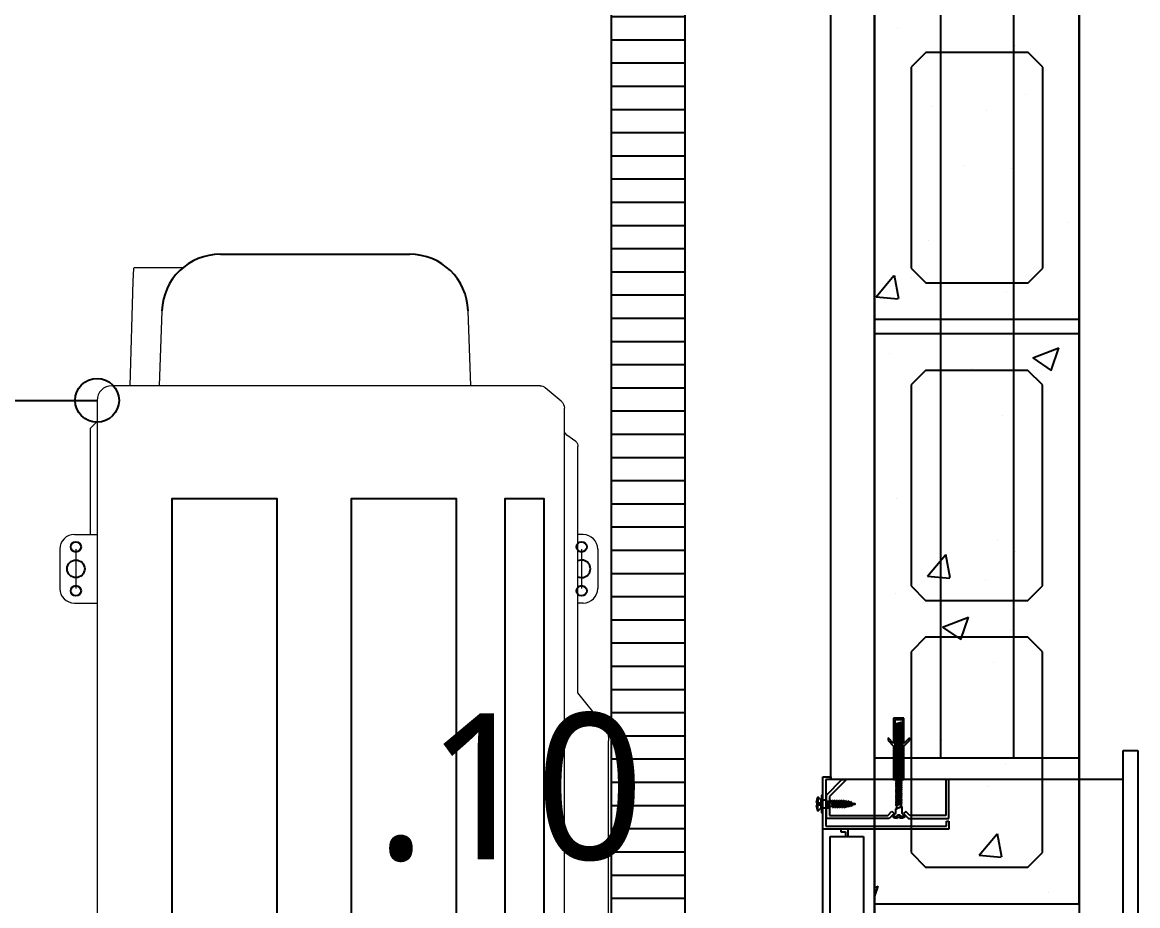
# Model space of a CAD drawing. Header units: millimetres. Extents: x -16.5 to 79.8, y -29.3 to 65.7.
# Drawn here: x 12.847 to 13.61, y -3.521 to -2.917 of the extents above; entities that cross this region are included whole.
import ezdxf

# ---------------------------------------------------------------- set-up
doc = ezdxf.new("R2010")
doc.units = ezdxf.units.MM
doc.header["$LTSCALE"] = 20
doc.linetypes.add('ESTILO_TQS_0005', pattern=[0.4, 0.3, -0.1])
doc.linetypes.add('HIDDEN', pattern=[0.375, 0.25, -0.125])
for name, color, linetype in [('Arco-Condensadora', 3, 'Continuous'), ('ARQ-STA - COTAS_ALVENARIA', 1, 'Continuous'), ('ARQ-STA - GRADIL_TORRE', 2, 'Continuous'), ('ARQ-STA - JANELAS', 4, 'Continuous'), ('ARQ-STA - MOBILIÁRIO_GERAL', 251, 'Continuous'), ('ARQ-STA - REVESTIMENTOS', 4, 'Continuous'), ('ARQ-STA - SHAFTS_E_ENCHIMENTOS_NOMENCLATURA', 1, 'Continuous'), ('ESTRUTURA - ARQ-STA - ALVENARIA_ESTRUTURAL', 5, 'Continuous'), ('ESTRUTURA - ARQ-STA - BLOCOS_ESTRUTURAIS', 250, 'Continuous'), ('ESTRUTURA - ARQ-STA - VIGAS', 4, 'HIDDEN'), ('HIDRÁULICA - ARQ-STA - HIDRÁULICA', 150, 'Continuous')]:
    doc.layers.add(name, color=color, linetype=linetype)
doc.styles.add('COTAS', font='segoeuil.ttf')

# ---------------------------------------------------------------- blocks, each defined once
blk = doc.blocks.new('COND 31.000')
at = {"layer": 'Arco-Condensadora', "color": 8, "linetype": 'Continuous', "lineweight": 5}
for p, q in [((0.72101, 0.23966), (0.15266, 0.23966)), ((0.6947, 0.23966), (0.69513, 0.23966)), ((0.02155, 0.2322), (0.04848, 0.2322)), ((0.1395, 0.2344), (0.11977, 0.21861)), ((0.73417, 0.2344), (0.75083, 0.21993)), ((0.01155, 0.2222), (0.01155, 0.21861)), ((0.05848, 0.2222), (0.05848, 0.21861)), ((-0.05214, 0.2173), (-0.05653, 0.21116)), ((0.11977, 0.21861), (-0.04864, 0.21861)), ((0.02155, 0.2212), (0.04848, 0.2212)), ((0.75127, 0.21861), (0.75171, 0.20984)), ((-0.07977, 0.20721), (-0.08891, 0.19625)), ((0.76793, 0.2094), (-0.07495, 0.2094)), ((0.77977, 0.19756), (0.77276, 0.20721)), ((-0.09023, 0.19274), (-0.09023, -0.1003)), ((0.78109, -0.09056), (0.78109, 0.19361)), ((-0.09023, 0.14533), (-0.1416, 0.14356)), ((0.79077, 0.02521), (0.78109, 0.02521)), ((0.79377, -0.05906), (0.79377, 0.02221)), ((-0.17099, -0.05155), (-0.17099, -0.08486)), ((-0.14159, -0.06596), (-0.09023, -0.06776)), ((0.78109, -0.06206), (0.79077, -0.06206)), ((-0.17055, -0.0853), (-0.16178, -0.08574)), ((-0.16178, -0.08574), (-0.09023, -0.08793)), ((-0.08023, -0.1103), (0.76092, -0.1103)), ((-0.06091, -0.11512), (-0.06574, -0.1103)), ((0.01155, -0.1258), (0.01155, -0.1103)), ((0.05848, -0.1258), (0.05848, -0.1103)), ((0.61131, -0.1258), (0.61131, -0.1103)), ((0.65824, -0.1258), (0.65824, -0.1103)), ((-0.06091, -0.11512), (0.01155, -0.11512)), ((0.02155, -0.1248), (0.04848, -0.1248)), ((0.62131, -0.1248), (0.64824, -0.1248)), ((0.02155, -0.1358), (0.04848, -0.1358)), ((0.62131, -0.1358), (0.64824, -0.1358))]:
    blk.add_line(p, q, dxfattribs=at)
at = {"layer": 'Arco-Condensadora', "color": 8}
blk.add_line((-0.18023, -0.02598), (-0.18023, 0.10358), dxfattribs=at)
at = {"layer": 'Arco-Condensadora', "color": 8, "linetype": 'Continuous', "lineweight": 5}
for points in [[(0.68724, 0.23966), (0.68856, 0.23966), (0.69075, 0.23966)], [(0.69075, 0.23966), (0.69206, 0.23966)], [(0.69206, 0.23966), (0.69294, 0.23966)], [(0.69294, 0.23966), (0.69426, 0.23966)], [(0.69426, 0.23966), (0.69513, 0.23966)], [(0.69513, 0.23966), (0.69908, 0.23966)], [(0.69908, 0.23966), (0.70084, 0.23966)], [(0.70084, 0.23966), (0.70259, 0.23966)], [(0.70259, 0.23966), (0.70478, 0.23966)], [(0.70478, 0.23966), (0.70654, 0.23966)], [(0.70654, 0.23966), (0.70829, 0.23966)]]:
    blk.add_lwpolyline(points, dxfattribs=at)
at = {"layer": 'Arco-Condensadora', "color": 8}
for points in [[(0.75109, 0.16898), (-0.01311, 0.16898), (-0.01311, 0.19538), (0.75109, 0.19538)], [(0.75109, 0.06382), (-0.01311, 0.06382), (-0.01311, 0.13542), (0.75109, 0.13542)], [(0.75109, -0.05883), (-0.01311, -0.05883), (-0.01311, 0.01276), (0.75109, 0.01276)]]:
    blk.add_lwpolyline(points, close=True, dxfattribs=at)
for centre, radius in [((0.02002, 0.2212), 0.0035), ((0.05002, 0.2212), 0.0035), ((0.02002, -0.1248), 0.0035), ((0.03502, -0.1248), 0.006), ((0.05002, -0.1248), 0.0035), ((0.61977, -0.1248), 0.0035), ((0.63477, -0.1248), 0.006), ((0.64977, -0.1248), 0.0035)]:
    blk.add_circle(centre, radius, dxfattribs=at)
at = {"layer": 'Arco-Condensadora', "color": 8, "linetype": 'Continuous', "lineweight": 5}
for centre, radius, start, end in [((0.02155, 0.2222), 0.01, 90, 180), ((0.04848, 0.2222), 0.01, 0, 90), ((0.79077, 0.02221), 0.003, 0, 90), ((0.79077, -0.05906), 0.003, 270, 0), ((-0.08023, -0.1003), 0.01, 180, 270), ((0.02155, -0.1258), 0.01, 180, 270), ((0.04848, -0.1258), 0.01, 270, 0), ((0.62131, -0.1258), 0.01, 180, 270), ((0.64824, -0.1258), 0.01, 270, 0)]:
    blk.add_arc(centre, radius, start, end, dxfattribs=at)
at = {"layer": 'Arco-Condensadora', "color": 8}
for centre, radius, start, end in [((0.03502, 0.2212), 0.006, 334.40406, 205.59594), ((-0.14023, 0.10358), 0.04, 91.97493, 180), ((-0.14023, -0.02598), 0.04, 180, 268.04193), ((0.76106, -0.09027), 0.02003, 269.58263, 359.15817)]:
    blk.add_arc(centre, radius, start, end, dxfattribs=at)
at = {"layer": 'Arco-Condensadora', "color": 8, "linetype": 'Continuous', "lineweight": 5}
for points in [[(0.1395, 0.2344), (0.14301, 0.23791), (0.14783, 0.23966), (0.15266, 0.23966)], [(0.72101, 0.23966), (0.72583, 0.23966), (0.73022, 0.23791), (0.73417, 0.2344)], [(-0.05214, 0.2173), (-0.05127, 0.21817), (-0.04995, 0.21861), (-0.04864, 0.21861)], [(0.75083, 0.21993), (0.75127, 0.21949), (0.75127, 0.21905), (0.75127, 0.21861)], [(-0.07977, 0.20721), (-0.07846, 0.20853), (-0.0767, 0.2094), (-0.07495, 0.2094)], [(-0.07977, 0.20721), (-0.07977, 0.20721), (-0.07933, 0.20765), (-0.07933, 0.20765)], [(-0.05653, 0.21116), (-0.05741, 0.20984), (-0.05872, 0.2094), (-0.06004, 0.2094)], [(0.75171, 0.20984), (0.75171, 0.20984), (0.75127, 0.2094), (0.75127, 0.2094)], [(0.76793, 0.2094), (0.76969, 0.2094), (0.77144, 0.20853), (0.77276, 0.20721)], [(-0.09023, 0.19274), (-0.09023, 0.19405), (-0.08979, 0.19537), (-0.08891, 0.19625)], [(0.77977, 0.19756), (0.78065, 0.19625), (0.78109, 0.19493), (0.78109, 0.19361)], [(-0.17055, -0.0853), (-0.17055, -0.0853), (-0.17099, -0.08486), (-0.17099, -0.08486)]]:
    blk.add_open_spline(points, degree=3, dxfattribs=at)
blk = doc.blocks.new('MS - L1A - PRE - TOB - TIPO_1_AO_16 - MOBILIÁRIO - LAYOUT_GERAL')
at = {"layer": 'ARQ-STA - MOBILIÁRIO_GERAL', "linetype": 'HIDDEN', "ltscale": 0.2, "rotation": 270}
blk.add_blockref('COND 31.000', (3333.18497, 1267.95549), dxfattribs=at)
blk = doc.blocks.new('HIDRÁULICA - VARANDAS_ATOS_MAIORES - RALO LINEAR')
at = {"layer": 'HIDRÁULICA - ARQ-STA - HIDRÁULICA'}
h = blk.add_hatch(dxfattribs=at)
h.set_pattern_fill('ANSI31', color=256, scale=0.005, angle=135)
h.set_pattern_definition([(180, (-23.525852, -2.405217), (0, -0.015875), [])])
h.paths.add_polyline_path([(-23.52585, 0.59478), (-23.47585, 0.59478), (-23.47585, -2.40522), (-23.52585, -2.40522)])
blk.add_lwpolyline([(-23.52585, 0.59478), (-23.47585, 0.59478), (-23.47585, -2.40522), (-23.52585, -2.40522)], close=True, dxfattribs=at)

msp = doc.modelspace()

# ---------------------------------------------------------------- linework, layer by layer
at = {"layer": 'ARQ-STA - GRADIL_TORRE'}
for p, q in [((13.47495, -1.27), (13.47485, -3.42004)), ((13.52495, -1.27), (13.52485, -3.42004))]:
    msp.add_line(p, q, dxfattribs=at)
at = {"layer": 'ARQ-STA - JANELAS'}
for p, q in [((13.44994, -3.39285), (13.44287, -3.39285)), ((13.44287, -3.39285), (13.44287, -3.41035)), ((13.44382, -3.43504), (13.44382, -3.3938)), ((13.44382, -3.3938), (13.44898, -3.3938)), ((13.44898, -3.3938), (13.44898, -3.43504)), ((13.44994, -3.41035), (13.44994, -3.39285)), ((13.44287, -3.41035), (13.43915, -3.40637)), ((13.43915, -3.40637), (13.43915, -3.40825)), ((13.43915, -3.40825), (13.44287, -3.41222)), ((13.45366, -3.40637), (13.44994, -3.41035)), ((13.44994, -3.41222), (13.45366, -3.40825)), ((13.45366, -3.40825), (13.45366, -3.40637)), ((13.44287, -3.41222), (13.44287, -3.43504)), ((13.44994, -3.43504), (13.44994, -3.41222)), ((13.59985, -4.03504), (13.59985, -3.41504)), ((13.59985, -3.41504), (13.60985, -3.41504)), ((13.60985, -3.41504), (13.60985, -4.03504)), ((13.39452, -3.46894), (13.39452, -3.43304)), ((13.39452, -3.43304), (13.39983, -3.43304)), ((13.39983, -3.43304), (13.39983, -3.43504)), ((13.39983, -3.43504), (13.39651, -3.43504)), ((13.39651, -3.43504), (13.39651, -3.46694)), ((13.39691, -3.44566), (13.40753, -3.43504)), ((13.41054, -3.43504), (13.39903, -3.44654)), ((13.40753, -3.43504), (13.41054, -3.43504)), ((13.44287, -3.43504), (13.44382, -3.43504)), ((13.44898, -3.43504), (13.44994, -3.43504)), ((13.48066, -3.43504), (13.47853, -3.43504)), ((13.47853, -3.43504), (13.47853, -3.45947)), ((13.48066, -3.4616), (13.48066, -3.43504)), ((13.39691, -3.4616), (13.39691, -3.44566)), ((13.39691, -3.44566), (13.39691, -3.44566)), ((13.39903, -3.44654), (13.39903, -3.45947)), ((13.43896, -3.45947), (13.4416, -3.45665)), ((13.4416, -3.45665), (13.44315, -3.45811)), ((13.45116, -3.45674), (13.44966, -3.45824)), ((13.45389, -3.45947), (13.45116, -3.45674)), ((13.43988, -3.4616), (13.39691, -3.4616)), ((13.39903, -3.45947), (13.43896, -3.45947)), ((13.44315, -3.45811), (13.43988, -3.4616)), ((13.44966, -3.45824), (13.45301, -3.4616)), ((13.45301, -3.4616), (13.48066, -3.4616)), ((13.47853, -3.45947), (13.45389, -3.45947)), ((13.47896, -3.46694), (13.47896, -3.46339)), ((13.47896, -3.46339), (13.48066, -3.46339)), ((13.48066, -3.4616), (13.48066, -3.4616)), ((13.48066, -3.46339), (13.48066, -3.46894)), ((13.48066, -3.46894), (13.39452, -3.46894)), ((13.39651, -3.46694), (13.47896, -3.46694)), ((13.41174, -3.46894), (13.40665, -3.46894)), ((13.40665, -3.46894), (13.40665, -3.47063)), ((13.40665, -3.47063), (13.41004, -3.47063)), ((13.41004, -3.47063), (13.41004, -3.47403)), ((13.41174, -3.47403), (13.41174, -3.46894)), ((13.39955, -3.97531), (13.39955, -3.47403)), ((13.39955, -3.47403), (13.42223, -3.47403)), ((13.41004, -3.47403), (13.41174, -3.47403)), ((13.42223, -3.47403), (13.42223, -3.97531))]:
    msp.add_line(p, q, dxfattribs=at)
at = {"layer": 'ARQ-STA - JANELAS', "color": 250}
for p, q in [((13.44411, -3.39738), (13.4487, -3.39617)), ((13.44487, -3.39678), (13.44411, -3.39738)), ((13.44411, -3.39738), (13.44487, -3.39759)), ((13.44411, -3.39883), (13.4487, -3.39761)), ((13.44487, -3.39823), (13.44411, -3.39883)), ((13.44411, -3.39883), (13.44487, -3.39903)), ((13.44411, -3.40028), (13.4487, -3.39906)), ((13.44487, -3.39967), (13.44411, -3.40028)), ((13.44411, -3.40028), (13.44487, -3.40048)), ((13.44411, -3.40172), (13.4487, -3.40051)), ((13.44487, -3.40112), (13.44411, -3.40172)), ((13.44411, -3.40172), (13.44487, -3.40193)), ((13.44411, -3.40317), (13.4487, -3.40195)), ((13.44487, -3.40257), (13.44411, -3.40317)), ((13.44411, -3.40317), (13.44487, -3.40337)), ((13.44793, -3.39596), (13.44487, -3.39678)), ((13.44487, -3.39759), (13.44793, -3.39677)), ((13.44793, -3.39741), (13.44487, -3.39823)), ((13.44487, -3.39759), (13.44487, -3.39823)), ((13.44487, -3.39903), (13.44793, -3.39821)), ((13.44793, -3.39885), (13.44487, -3.39967)), ((13.44487, -3.39903), (13.44487, -3.39967)), ((13.44487, -3.40048), (13.44793, -3.39966)), ((13.44793, -3.4003), (13.44487, -3.40112)), ((13.44487, -3.40048), (13.44487, -3.40112)), ((13.44487, -3.40193), (13.44793, -3.40111)), ((13.44793, -3.40175), (13.44487, -3.40257)), ((13.44487, -3.40193), (13.44487, -3.40257)), ((13.44487, -3.40337), (13.44793, -3.40255)), ((13.44793, -3.4032), (13.44487, -3.40402)), ((13.44487, -3.40337), (13.44487, -3.40402)), ((13.4487, -3.39617), (13.44793, -3.39596)), ((13.44793, -3.39677), (13.4487, -3.39617)), ((13.44793, -3.39677), (13.44793, -3.39741)), ((13.4487, -3.39761), (13.44793, -3.39741)), ((13.44793, -3.39821), (13.4487, -3.39761)), ((13.44793, -3.39821), (13.44793, -3.39885)), ((13.4487, -3.39906), (13.44793, -3.39885)), ((13.44793, -3.39966), (13.4487, -3.39906)), ((13.44793, -3.39966), (13.44793, -3.4003)), ((13.4487, -3.40051), (13.44793, -3.4003)), ((13.44793, -3.40111), (13.4487, -3.40051)), ((13.44793, -3.40111), (13.44793, -3.40175)), ((13.4487, -3.40195), (13.44793, -3.40175)), ((13.44793, -3.40255), (13.4487, -3.40195)), ((13.44793, -3.40255), (13.44793, -3.4032)), ((13.4487, -3.4034), (13.44793, -3.4032)), ((13.44411, -3.40462), (13.4487, -3.4034)), ((13.44487, -3.40402), (13.44411, -3.40462)), ((13.44411, -3.40462), (13.44487, -3.40482)), ((13.44411, -3.40606), (13.4487, -3.40485)), ((13.44487, -3.40546), (13.44411, -3.40606)), ((13.44411, -3.40606), (13.44487, -3.40627)), ((13.44411, -3.40751), (13.4487, -3.40629)), ((13.44487, -3.40691), (13.44411, -3.40751)), ((13.44411, -3.40751), (13.44487, -3.40772)), ((13.44411, -3.40896), (13.4487, -3.40774)), ((13.44487, -3.40836), (13.44411, -3.40896)), ((13.44411, -3.40896), (13.44487, -3.40916)), ((13.44411, -3.4104), (13.4487, -3.40919)), ((13.44487, -3.4098), (13.44411, -3.4104)), ((13.44411, -3.4104), (13.44487, -3.41061)), ((13.44411, -3.41185), (13.4487, -3.41064)), ((13.44487, -3.40482), (13.44793, -3.404)), ((13.44793, -3.40464), (13.44487, -3.40546)), ((13.44487, -3.40482), (13.44487, -3.40546)), ((13.44487, -3.40627), (13.44793, -3.40545)), ((13.44793, -3.40609), (13.44487, -3.40691)), ((13.44487, -3.40627), (13.44487, -3.40691)), ((13.44487, -3.40772), (13.44793, -3.4069)), ((13.44793, -3.40754), (13.44487, -3.40836)), ((13.44487, -3.40772), (13.44487, -3.40836)), ((13.44487, -3.40916), (13.44793, -3.40834)), ((13.44793, -3.40898), (13.44487, -3.4098)), ((13.44487, -3.40916), (13.44487, -3.4098)), ((13.44487, -3.41061), (13.44793, -3.40979)), ((13.44793, -3.41043), (13.44487, -3.41125)), ((13.44487, -3.41061), (13.44487, -3.41125)), ((13.44793, -3.404), (13.4487, -3.4034)), ((13.44793, -3.404), (13.44793, -3.40464)), ((13.4487, -3.40485), (13.44793, -3.40464)), ((13.44793, -3.40545), (13.4487, -3.40485)), ((13.44793, -3.40545), (13.44793, -3.40609)), ((13.4487, -3.40629), (13.44793, -3.40609)), ((13.44793, -3.4069), (13.4487, -3.40629)), ((13.44793, -3.4069), (13.44793, -3.40754)), ((13.4487, -3.40774), (13.44793, -3.40754)), ((13.44793, -3.40834), (13.4487, -3.40774)), ((13.44793, -3.40834), (13.44793, -3.40898)), ((13.4487, -3.40919), (13.44793, -3.40898)), ((13.44793, -3.40979), (13.4487, -3.40919)), ((13.44793, -3.40979), (13.44793, -3.41043)), ((13.4487, -3.41064), (13.44793, -3.41043)), ((13.44793, -3.41124), (13.4487, -3.41064)), ((13.44487, -3.41125), (13.44411, -3.41185)), ((13.44411, -3.41185), (13.44487, -3.41206)), ((13.44411, -3.4133), (13.4487, -3.41208)), ((13.44487, -3.4127), (13.44411, -3.4133)), ((13.44411, -3.4133), (13.44487, -3.4135)), ((13.44411, -3.41474), (13.4487, -3.41353)), ((13.44487, -3.41414), (13.44411, -3.41474)), ((13.44411, -3.41474), (13.44487, -3.41495)), ((13.44411, -3.41619), (13.4487, -3.41498)), ((13.44487, -3.41559), (13.44411, -3.41619)), ((13.44411, -3.41619), (13.44487, -3.4164)), ((13.44411, -3.41764), (13.4487, -3.41642)), ((13.44487, -3.41704), (13.44411, -3.41764)), ((13.44411, -3.41764), (13.44487, -3.41784)), ((13.44411, -3.41909), (13.4487, -3.41787)), ((13.44487, -3.41848), (13.44411, -3.41909)), ((13.44487, -3.41206), (13.44793, -3.41124)), ((13.44793, -3.41188), (13.44487, -3.4127)), ((13.44487, -3.41206), (13.44487, -3.4127)), ((13.44487, -3.4135), (13.44793, -3.41268)), ((13.44793, -3.41332), (13.44487, -3.41414)), ((13.44487, -3.4135), (13.44487, -3.41414)), ((13.44487, -3.41495), (13.44793, -3.41413)), ((13.44793, -3.41477), (13.44487, -3.41559)), ((13.44487, -3.41495), (13.44487, -3.41559)), ((13.44487, -3.4164), (13.44793, -3.41558)), ((13.44793, -3.41622), (13.44487, -3.41704)), ((13.44487, -3.4164), (13.44487, -3.41704)), ((13.44487, -3.41784), (13.44793, -3.41702)), ((13.44793, -3.41766), (13.44487, -3.41848)), ((13.44487, -3.41784), (13.44487, -3.41848)), ((13.44487, -3.41929), (13.44793, -3.41847)), ((13.44793, -3.41124), (13.44793, -3.41188)), ((13.4487, -3.41208), (13.44793, -3.41188)), ((13.44793, -3.41268), (13.4487, -3.41208)), ((13.44793, -3.41268), (13.44793, -3.41332)), ((13.4487, -3.41353), (13.44793, -3.41332)), ((13.44793, -3.41413), (13.4487, -3.41353)), ((13.44793, -3.41413), (13.44793, -3.41477)), ((13.4487, -3.41498), (13.44793, -3.41477)), ((13.44793, -3.41558), (13.4487, -3.41498)), ((13.44793, -3.41558), (13.44793, -3.41622)), ((13.4487, -3.41642), (13.44793, -3.41622)), ((13.44793, -3.41702), (13.4487, -3.41642)), ((13.44793, -3.41702), (13.44793, -3.41766)), ((13.4487, -3.41787), (13.44793, -3.41766)), ((13.44793, -3.41847), (13.4487, -3.41787)), ((13.44793, -3.41847), (13.44793, -3.41911)), ((13.44411, -3.41909), (13.44487, -3.41929)), ((13.44411, -3.42053), (13.4487, -3.41932)), ((13.44487, -3.41993), (13.44411, -3.42053)), ((13.44411, -3.42053), (13.44487, -3.42074)), ((13.44411, -3.42198), (13.4487, -3.42076)), ((13.44487, -3.42138), (13.44411, -3.42198)), ((13.44411, -3.42198), (13.44487, -3.42218)), ((13.44411, -3.42343), (13.4487, -3.42221)), ((13.44487, -3.42283), (13.44411, -3.42343)), ((13.44411, -3.42343), (13.44487, -3.42363)), ((13.44411, -3.42487), (13.4487, -3.42366)), ((13.44487, -3.42427), (13.44411, -3.42487)), ((13.44411, -3.42487), (13.44487, -3.42508)), ((13.44411, -3.42632), (13.4487, -3.4251)), ((13.44487, -3.42572), (13.44411, -3.42632)), ((13.44793, -3.41911), (13.44487, -3.41993)), ((13.44487, -3.41929), (13.44487, -3.41993)), ((13.44487, -3.42074), (13.44793, -3.41992)), ((13.44793, -3.42056), (13.44487, -3.42138)), ((13.44487, -3.42074), (13.44487, -3.42138)), ((13.44487, -3.42218), (13.44793, -3.42136)), ((13.44793, -3.42201), (13.44487, -3.42283)), ((13.44487, -3.42218), (13.44487, -3.42283)), ((13.44487, -3.42363), (13.44793, -3.42281)), ((13.44793, -3.42345), (13.44487, -3.42427)), ((13.44487, -3.42363), (13.44487, -3.42427)), ((13.44487, -3.42508), (13.44793, -3.42426)), ((13.44793, -3.4249), (13.44487, -3.42572)), ((13.44487, -3.42508), (13.44487, -3.42572)), ((13.44487, -3.42653), (13.44793, -3.42571)), ((13.4487, -3.41932), (13.44793, -3.41911)), ((13.44793, -3.41992), (13.4487, -3.41932)), ((13.44793, -3.41992), (13.44793, -3.42056)), ((13.4487, -3.42076), (13.44793, -3.42056)), ((13.44793, -3.42136), (13.4487, -3.42076)), ((13.44793, -3.42136), (13.44793, -3.42201)), ((13.4487, -3.42221), (13.44793, -3.42201)), ((13.44793, -3.42281), (13.4487, -3.42221)), ((13.44793, -3.42281), (13.44793, -3.42345)), ((13.4487, -3.42366), (13.44793, -3.42345)), ((13.44793, -3.42426), (13.4487, -3.42366)), ((13.44793, -3.42426), (13.44793, -3.4249)), ((13.4487, -3.4251), (13.44793, -3.4249)), ((13.44793, -3.42571), (13.4487, -3.4251)), ((13.44793, -3.42571), (13.44793, -3.42635)), ((13.44411, -3.42632), (13.44487, -3.42653)), ((13.44411, -3.42777), (13.4487, -3.42655)), ((13.44487, -3.42717), (13.44411, -3.42777)), ((13.44411, -3.42777), (13.44487, -3.42797)), ((13.44411, -3.42921), (13.4487, -3.428)), ((13.44487, -3.42861), (13.44411, -3.42921)), ((13.44411, -3.42921), (13.44487, -3.42942)), ((13.44411, -3.43066), (13.4487, -3.42945)), ((13.44487, -3.43006), (13.44411, -3.43066)), ((13.44411, -3.43066), (13.44487, -3.43087)), ((13.44411, -3.43211), (13.4487, -3.43089)), ((13.44487, -3.43151), (13.44411, -3.43211)), ((13.44411, -3.43211), (13.44487, -3.43231)), ((13.44411, -3.43356), (13.4487, -3.43234)), ((13.44487, -3.43295), (13.44411, -3.43356)), ((13.44411, -3.43356), (13.44487, -3.43376)), ((13.44411, -3.435), (13.4487, -3.43379)), ((13.44793, -3.42635), (13.44487, -3.42717)), ((13.44487, -3.42653), (13.44487, -3.42717)), ((13.44487, -3.42797), (13.44793, -3.42715)), ((13.44793, -3.42779), (13.44487, -3.42861)), ((13.44487, -3.42797), (13.44487, -3.42861)), ((13.44487, -3.42942), (13.44793, -3.4286)), ((13.44793, -3.42924), (13.44487, -3.43006)), ((13.44487, -3.42942), (13.44487, -3.43006)), ((13.44487, -3.43087), (13.44793, -3.43005)), ((13.44793, -3.43069), (13.44487, -3.43151)), ((13.44487, -3.43087), (13.44487, -3.43151)), ((13.44487, -3.43231), (13.44793, -3.43149)), ((13.44793, -3.43213), (13.44487, -3.43295)), ((13.44487, -3.43231), (13.44487, -3.43295)), ((13.44487, -3.43376), (13.44793, -3.43294)), ((13.44793, -3.43358), (13.44487, -3.4344)), ((13.44487, -3.43376), (13.44487, -3.4344)), ((13.4487, -3.42655), (13.44793, -3.42635)), ((13.44793, -3.42715), (13.4487, -3.42655)), ((13.44793, -3.42715), (13.44793, -3.42779)), ((13.4487, -3.428), (13.44793, -3.42779)), ((13.44793, -3.4286), (13.4487, -3.428)), ((13.44793, -3.4286), (13.44793, -3.42924)), ((13.4487, -3.42945), (13.44793, -3.42924)), ((13.44793, -3.43005), (13.4487, -3.42945)), ((13.44793, -3.43005), (13.44793, -3.43069)), ((13.4487, -3.43089), (13.44793, -3.43069)), ((13.44793, -3.43149), (13.4487, -3.43089)), ((13.44793, -3.43149), (13.44793, -3.43213)), ((13.4487, -3.43234), (13.44793, -3.43213)), ((13.44793, -3.43294), (13.4487, -3.43234)), ((13.44793, -3.43294), (13.44793, -3.43358)), ((13.4487, -3.43379), (13.44793, -3.43358)), ((13.44793, -3.43439), (13.4487, -3.43379)), ((13.44487, -3.4344), (13.44411, -3.435)), ((13.44411, -3.435), (13.44487, -3.43521)), ((13.44411, -3.43645), (13.4487, -3.43523)), ((13.44487, -3.43585), (13.44411, -3.43645)), ((13.44411, -3.43645), (13.44487, -3.43665)), ((13.44411, -3.4379), (13.4487, -3.43668)), ((13.44487, -3.4373), (13.44411, -3.4379)), ((13.44411, -3.4379), (13.44487, -3.4381)), ((13.44411, -3.43934), (13.4487, -3.43813)), ((13.44487, -3.43874), (13.44411, -3.43934)), ((13.44411, -3.43934), (13.44487, -3.43955)), ((13.44411, -3.44079), (13.4487, -3.43957)), ((13.44487, -3.44019), (13.44411, -3.44079)), ((13.44411, -3.44079), (13.44487, -3.441)), ((13.44411, -3.44224), (13.4487, -3.44102)), ((13.44487, -3.43521), (13.44793, -3.43439)), ((13.44793, -3.43503), (13.44487, -3.43585)), ((13.44487, -3.43521), (13.44487, -3.43585)), ((13.44487, -3.43665), (13.44793, -3.43583)), ((13.44793, -3.43648), (13.44487, -3.4373)), ((13.44487, -3.43665), (13.44487, -3.4373)), ((13.44487, -3.4381), (13.44793, -3.43728)), ((13.44793, -3.43792), (13.44487, -3.43874)), ((13.44487, -3.4381), (13.44487, -3.43874)), ((13.44487, -3.43955), (13.44793, -3.43873)), ((13.44793, -3.43937), (13.44487, -3.44019)), ((13.44487, -3.43955), (13.44487, -3.44019)), ((13.44487, -3.441), (13.44793, -3.44018)), ((13.44793, -3.44082), (13.44487, -3.44164)), ((13.44487, -3.441), (13.44487, -3.44164)), ((13.44793, -3.43439), (13.44793, -3.43503)), ((13.4487, -3.43523), (13.44793, -3.43503)), ((13.44793, -3.43583), (13.4487, -3.43523)), ((13.44793, -3.43583), (13.44793, -3.43648)), ((13.4487, -3.43668), (13.44793, -3.43648)), ((13.44793, -3.43728), (13.4487, -3.43668)), ((13.44793, -3.43728), (13.44793, -3.43792)), ((13.4487, -3.43813), (13.44793, -3.43792)), ((13.44793, -3.43873), (13.4487, -3.43813)), ((13.44793, -3.43873), (13.44793, -3.43937)), ((13.4487, -3.43957), (13.44793, -3.43937)), ((13.44793, -3.44018), (13.4487, -3.43957)), ((13.44793, -3.44018), (13.44793, -3.44082)), ((13.4487, -3.44102), (13.44793, -3.44082)), ((13.44793, -3.44162), (13.4487, -3.44102)), ((13.39111, -3.44681), (13.39111, -3.45081)), ((13.3934, -3.44911), (13.39111, -3.44681)), ((13.3934, -3.45421), (13.3934, -3.44911)), ((13.39345, -3.44911), (13.3934, -3.44911)), ((13.39345, -3.44565), (13.39345, -3.45771)), ((13.39452, -3.44565), (13.39345, -3.44565)), ((13.39452, -3.45771), (13.39452, -3.44565)), ((13.39689, -3.44911), (13.39452, -3.44911)), ((13.39825, -3.45421), (13.39689, -3.44911)), ((13.4003, -3.44911), (13.40007, -3.44996)), ((13.4003, -3.44911), (13.40165, -3.45421)), ((13.40097, -3.44996), (13.4003, -3.44911)), ((13.40191, -3.44911), (13.40168, -3.44996)), ((13.40191, -3.44911), (13.40326, -3.45421)), ((13.40258, -3.44996), (13.40191, -3.44911)), ((13.40352, -3.44911), (13.40329, -3.44996)), ((13.40352, -3.44911), (13.40487, -3.45421)), ((13.40419, -3.44996), (13.40352, -3.44911)), ((13.40513, -3.44911), (13.4049, -3.44996)), ((13.40513, -3.44911), (13.40648, -3.45421)), ((13.40579, -3.44996), (13.40513, -3.44911)), ((13.40673, -3.44911), (13.40651, -3.44996)), ((13.40673, -3.44911), (13.40808, -3.45421)), ((13.4074, -3.44996), (13.40673, -3.44911)), ((13.40834, -3.44911), (13.40811, -3.44996)), ((13.40834, -3.44911), (13.40969, -3.45421)), ((13.40901, -3.44996), (13.40834, -3.44911)), ((13.44487, -3.44164), (13.44411, -3.44224)), ((13.44411, -3.44224), (13.44487, -3.44244)), ((13.44411, -3.44368), (13.4487, -3.44247)), ((13.44487, -3.44308), (13.44411, -3.44368)), ((13.44411, -3.44368), (13.44487, -3.44389)), ((13.44411, -3.44513), (13.4487, -3.44392)), ((13.44487, -3.44453), (13.44411, -3.44513)), ((13.44411, -3.44513), (13.44487, -3.44534)), ((13.44411, -3.44658), (13.4487, -3.44536)), ((13.44487, -3.44598), (13.44411, -3.44658)), ((13.44411, -3.44658), (13.44487, -3.44678)), ((13.44411, -3.44802), (13.4487, -3.44681)), ((13.44487, -3.44742), (13.44411, -3.44802)), ((13.44411, -3.44802), (13.44487, -3.44823)), ((13.44411, -3.44947), (13.4487, -3.44826)), ((13.44487, -3.44887), (13.44411, -3.44947)), ((13.44487, -3.44244), (13.44793, -3.44162)), ((13.44793, -3.44226), (13.44487, -3.44308)), ((13.44487, -3.44244), (13.44487, -3.44308)), ((13.44487, -3.44389), (13.44793, -3.44307)), ((13.44793, -3.44371), (13.44487, -3.44453)), ((13.44487, -3.44389), (13.44487, -3.44453)), ((13.44487, -3.44534), (13.44793, -3.44452)), ((13.44793, -3.44516), (13.44487, -3.44598)), ((13.44487, -3.44534), (13.44487, -3.44598)), ((13.44487, -3.44678), (13.44793, -3.44596)), ((13.44793, -3.4466), (13.44487, -3.44742)), ((13.44487, -3.44678), (13.44487, -3.44742)), ((13.44487, -3.44823), (13.44793, -3.44741)), ((13.44793, -3.44805), (13.44487, -3.44887)), ((13.44487, -3.44823), (13.44487, -3.44887)), ((13.44487, -3.44968), (13.44793, -3.44886)), ((13.44793, -3.44162), (13.44793, -3.44226)), ((13.4487, -3.44247), (13.44793, -3.44226)), ((13.44793, -3.44307), (13.4487, -3.44247)), ((13.44793, -3.44307), (13.44793, -3.44371)), ((13.4487, -3.44392), (13.44793, -3.44371)), ((13.44793, -3.44452), (13.4487, -3.44392)), ((13.44793, -3.44452), (13.44793, -3.44516)), ((13.4487, -3.44536), (13.44793, -3.44516)), ((13.44793, -3.44596), (13.4487, -3.44536)), ((13.44793, -3.44596), (13.44793, -3.4466)), ((13.4487, -3.44681), (13.44793, -3.4466)), ((13.44793, -3.44741), (13.4487, -3.44681)), ((13.44793, -3.44741), (13.44793, -3.44805)), ((13.4487, -3.44826), (13.44793, -3.44805)), ((13.44793, -3.44886), (13.4487, -3.44826)), ((13.44793, -3.44886), (13.44793, -3.4495)), ((13.38996, -3.45081), (13.39235, -3.45081)), ((13.39235, -3.45251), (13.38996, -3.45251)), ((13.39111, -3.4565), (13.39111, -3.45251)), ((13.39111, -3.4565), (13.3934, -3.45421)), ((13.39235, -3.45081), (13.39235, -3.45251)), ((13.3934, -3.45421), (13.39345, -3.45421)), ((13.39452, -3.45421), (13.39825, -3.45421)), ((13.39712, -3.44996), (13.39892, -3.45336)), ((13.40007, -3.44996), (13.39712, -3.44996)), ((13.39892, -3.45336), (13.39825, -3.45421)), ((13.40099, -3.45336), (13.39892, -3.45336)), ((13.40007, -3.44996), (13.40099, -3.45336)), ((13.40168, -3.44996), (13.40097, -3.44996)), ((13.40188, -3.45336), (13.40097, -3.44996)), ((13.40099, -3.45336), (13.40165, -3.45421)), ((13.40165, -3.45421), (13.40188, -3.45336)), ((13.40168, -3.44996), (13.40259, -3.45336)), ((13.40259, -3.45336), (13.40188, -3.45336)), ((13.40329, -3.44996), (13.40258, -3.44996)), ((13.40349, -3.45336), (13.40258, -3.44996)), ((13.40259, -3.45336), (13.40326, -3.45421)), ((13.40326, -3.45421), (13.40349, -3.45336)), ((13.40329, -3.44996), (13.4042, -3.45336)), ((13.4042, -3.45336), (13.40349, -3.45336)), ((13.4049, -3.44996), (13.40419, -3.44996)), ((13.4051, -3.45336), (13.40419, -3.44996)), ((13.4042, -3.45336), (13.40487, -3.45421)), ((13.40487, -3.45421), (13.4051, -3.45336)), ((13.4049, -3.44996), (13.40581, -3.45336)), ((13.40581, -3.45336), (13.4051, -3.45336)), ((13.40651, -3.44996), (13.40579, -3.44996)), ((13.4067, -3.45336), (13.40579, -3.44996)), ((13.40581, -3.45336), (13.40648, -3.45421)), ((13.40648, -3.45421), (13.4067, -3.45336)), ((13.40651, -3.44996), (13.40742, -3.45336)), ((13.40742, -3.45336), (13.4067, -3.45336)), ((13.40811, -3.44996), (13.4074, -3.44996)), ((13.40831, -3.45336), (13.4074, -3.44996)), ((13.40742, -3.45336), (13.40808, -3.45421)), ((13.40808, -3.45421), (13.40831, -3.45336)), ((13.40811, -3.44996), (13.40902, -3.45336)), ((13.40902, -3.45336), (13.40831, -3.45336)), ((13.40988, -3.45318), (13.40901, -3.44996)), ((13.40902, -3.44996), (13.40976, -3.45012)), ((13.40902, -3.45336), (13.40969, -3.45421)), ((13.40969, -3.45421), (13.40988, -3.45318)), ((13.40999, -3.44927), (13.40976, -3.45012)), ((13.40976, -3.45012), (13.41054, -3.45303)), ((13.40988, -3.45318), (13.41054, -3.45303)), ((13.40999, -3.44927), (13.41121, -3.45388)), ((13.41071, -3.45032), (13.40999, -3.44927)), ((13.41054, -3.45303), (13.41121, -3.45388)), ((13.41071, -3.45032), (13.41147, -3.45048)), ((13.4114, -3.45285), (13.41071, -3.45032)), ((13.41121, -3.45388), (13.4114, -3.45285)), ((13.4114, -3.45285), (13.41206, -3.45271)), ((13.4117, -3.44963), (13.41147, -3.45048)), ((13.41147, -3.45048), (13.41206, -3.45271)), ((13.4117, -3.44963), (13.41273, -3.45356)), ((13.41242, -3.45069), (13.4117, -3.44963)), ((13.41206, -3.45271), (13.41273, -3.45356)), ((13.41242, -3.45069), (13.41317, -3.45085)), ((13.41292, -3.45252), (13.41242, -3.45069)), ((13.41273, -3.45356), (13.41292, -3.45252)), ((13.41292, -3.45252), (13.41358, -3.45238)), ((13.4134, -3.45), (13.41317, -3.45085)), ((13.41317, -3.45085), (13.41358, -3.45238)), ((13.4134, -3.45), (13.41425, -3.45323)), ((13.41413, -3.45105), (13.4134, -3.45)), ((13.41358, -3.45238), (13.41425, -3.45323)), ((13.41444, -3.4522), (13.41413, -3.45105)), ((13.41657, -3.45158), (13.41413, -3.45105)), ((13.41425, -3.45323), (13.41444, -3.4522)), ((13.41444, -3.4522), (13.41657, -3.45174)), ((13.44411, -3.44947), (13.44487, -3.44968)), ((13.44411, -3.45092), (13.4487, -3.4497)), ((13.44487, -3.45032), (13.44411, -3.45092)), ((13.44411, -3.45092), (13.44487, -3.45112)), ((13.44411, -3.45237), (13.4487, -3.45115)), ((13.44487, -3.45176), (13.44411, -3.45237)), ((13.44411, -3.45237), (13.44487, -3.45257)), ((13.4487, -3.45388), (13.44411, -3.45511)), ((13.44411, -3.45511), (13.44411, -3.45824)), ((13.44793, -3.4495), (13.44487, -3.45032)), ((13.44487, -3.44968), (13.44487, -3.45032)), ((13.44487, -3.45112), (13.44793, -3.4503)), ((13.44793, -3.45094), (13.44487, -3.45176)), ((13.44487, -3.45112), (13.44487, -3.45176)), ((13.44487, -3.45257), (13.44793, -3.45175)), ((13.44487, -3.45257), (13.44487, -3.4549)), ((13.44487, -3.4549), (13.44793, -3.45328)), ((13.4487, -3.4497), (13.44793, -3.4495)), ((13.44793, -3.4503), (13.4487, -3.4497)), ((13.44793, -3.4503), (13.44793, -3.45094)), ((13.4487, -3.45115), (13.44793, -3.45094)), ((13.44793, -3.45175), (13.4487, -3.45115)), ((13.44793, -3.45175), (13.44793, -3.45328)), ((13.44793, -3.45328), (13.4487, -3.45388)), ((13.4487, -3.45824), (13.4487, -3.45388)), ((13.39345, -3.45771), (13.39452, -3.45771)), ((13.44411, -3.45824), (13.44204, -3.46031)), ((13.44204, -3.46031), (13.44564, -3.46031)), ((13.44564, -3.46134), (13.44564, -3.45919)), ((13.44564, -3.45919), (13.44717, -3.45919)), ((13.44564, -3.46059), (13.44717, -3.46059)), ((13.44717, -3.45919), (13.44717, -3.46134)), ((13.45076, -3.46031), (13.44717, -3.46031)), ((13.45076, -3.46031), (13.4487, -3.45824)), ((13.39452, -3.98114), (13.39452, -3.46894))]:
    msp.add_line(p, q, dxfattribs=at)
for centre, radius, start, end in [((13.39867, -3.45115), 0.00872, 150.14214, 177.73647), ((13.39867, -3.45216), 0.00872, 182.26353, 209.85786), ((13.41655, -3.45166), 0.000085, 282.09268, 77.90732), ((13.44595, -3.45351), 0.00784, 240.14214, 267.73647), ((13.44686, -3.45351), 0.00784, 272.26353, 299.85786)]:
    msp.add_arc(centre, radius, start, end, dxfattribs=at)
at = {"layer": 'ARQ-STA - REVESTIMENTOS'}
for p, q in [((13.39981, -3.43504), (13.39987, -0.94014)), ((13.59981, -3.43504), (13.39981, -3.43504))]:
    msp.add_line(p, q, dxfattribs=at)
at = {"layer": 'ARQ-STA - SHAFTS_E_ENCHIMENTOS_NOMENCLATURA', "color": 4}
msp.add_line((11.73087, -3.17552), (12.89793, -3.17552), dxfattribs=at)
msp.add_circle((12.89793, -3.17552), 0.015, dxfattribs=at)
at = {"layer": 'ESTRUTURA - ARQ-STA - ALVENARIA_ESTRUTURAL', "color": 3}
for p, q in [((13.42988, -1.27001), (13.42979, -3.42004)), ((13.56978, -3.42004), (13.56988, -1.27001)), ((13.42979, -3.42004), (13.56978, -3.42004))]:
    msp.add_line(p, q, dxfattribs=at)
at = {"layer": 'ESTRUTURA - ARQ-STA - BLOCOS_ESTRUTURAIS', "linetype": 'Continuous'}
for points in [[(13.42988, -2.72999), (13.42988, -3.11999), (13.56988, -3.11999), (13.56988, -2.72999), (13.42988, -2.72999)], [(13.42979, -3.12999), (13.42979, -3.51999), (13.56978, -3.51999), (13.56978, -3.12999), (13.42979, -3.12999)]]:
    msp.add_lwpolyline(points, dxfattribs=at)
at = {"layer": 'ESTRUTURA - ARQ-STA - BLOCOS_ESTRUTURAIS', "linetype": 'ESTILO_TQS_0005'}
for points in [[(13.46488, -2.93749), (13.45488, -2.94749), (13.45488, -3.08499), (13.46488, -3.09499), (13.53488, -3.09499), (13.54488, -3.08499), (13.54488, -2.94749), (13.53488, -2.93749), (13.46488, -2.93749)], [(13.46478, -3.15499), (13.45478, -3.16499), (13.45478, -3.30249), (13.46478, -3.31249), (13.53478, -3.31249), (13.54478, -3.30249), (13.54478, -3.16499), (13.53478, -3.15499), (13.46478, -3.15499)], [(13.46478, -3.33749), (13.45478, -3.34749), (13.45478, -3.48499), (13.46478, -3.49499), (13.53478, -3.49499), (13.54478, -3.48499), (13.54478, -3.34749), (13.53478, -3.33749), (13.46478, -3.33749)]]:
    msp.add_lwpolyline(points, dxfattribs=at)
at = {"layer": 'ESTRUTURA - ARQ-STA - VIGAS', "color": 74, "linetype": 'Continuous'}
for p, q in [((13.44549, -2.92114), (13.44549, -2.92114)), ((13.52656, -2.93239), (13.52656, -2.93239)), ((13.53339, -2.96617), (13.53339, -2.96617)), ((13.46981, -2.97454), (13.46981, -2.97454)), ((13.50635, -2.97691), (13.50635, -2.97691)), ((13.49088, -3.0146), (13.49088, -3.0146)), ((13.52347, -3.01695), (13.52347, -3.01695)), ((13.54443, -3.04872), (13.54443, -3.04872)), ((13.56277, -3.05369), (13.56277, -3.05369)), ((13.46657, -3.06635), (13.46657, -3.06635)), ((13.43088, -3.10467), (13.44312, -3.09008)), ((13.44639, -3.10594), (13.44345, -3.09002)), ((13.45522, -3.09123), (13.45522, -3.09123)), ((13.43088, -3.10467), (13.44606, -3.106)), ((13.52038, -3.1015), (13.52038, -3.1015)), ((13.44035, -3.14371), (13.44035, -3.14371)), ((13.53805, -3.14644), (13.55583, -3.13962)), ((13.55068, -3.15498), (13.55583, -3.13963)), ((13.53804, -3.14646), (13.55067, -3.15498)), ((13.49595, -3.15387), (13.49595, -3.15387)), ((13.51729, -3.18606), (13.51729, -3.18606)), ((13.44474, -3.24278), (13.44474, -3.24278)), ((13.5142, -3.27061), (13.5142, -3.27061)), ((13.46612, -3.29573), (13.47837, -3.28114)), ((13.48163, -3.297), (13.47869, -3.28107)), ((13.52647, -3.27923), (13.52647, -3.27923)), ((13.46612, -3.29573), (13.4813, -3.29706)), ((13.5056, -3.29855), (13.5056, -3.29855)), ((13.44444, -3.30762), (13.44444, -3.30762)), ((13.47624, -3.33063), (13.49403, -3.32381)), ((13.48888, -3.33917), (13.49403, -3.32382)), ((13.47624, -3.33064), (13.48887, -3.33917)), ((13.52273, -3.33311), (13.52273, -3.33311)), ((13.51111, -3.35517), (13.51111, -3.35517)), ((13.47594, -3.40834), (13.47594, -3.40834)), ((13.45448, -3.41287), (13.45448, -3.41287)), ((13.51949, -3.42492), (13.51949, -3.42492)), ((13.45591, -3.43329), (13.45591, -3.43329)), ((13.50803, -3.43972), (13.50803, -3.43972)), ((13.50137, -3.48679), (13.51361, -3.47219)), ((13.51687, -3.48805), (13.51394, -3.47213)), ((13.50137, -3.48678), (13.51655, -3.48811)), ((13.42993, -3.50887), (13.43223, -3.50799)), ((13.42993, -3.51485), (13.43223, -3.50801)), ((13.54887, -3.51243), (13.54887, -3.51243))]:
    msp.add_line(p, q, dxfattribs=at)
at = {"layer": 'ESTRUTURA - ARQ-STA - VIGAS', "color": 1}
for points in [[(13.42993, -0.07), (13.56988, -0.07), (13.56988, -4.13), (13.56988, -4.27), (10.77988, -4.27), (10.77988, -3.93), (10.91993, -3.93), (10.91993, -4.13), (13.42988, -4.13), (13.42993, -0.07), (13.56988, -0.07)], [(13.42993, -0.07), (10.91988, -0.07), (10.91988, -4.13), (13.42993, -4.13), (13.42993, -0.07)]]:
    msp.add_lwpolyline(points, dxfattribs=at)

# ---------------------------------------------------------------- block references
at = {"layer": 'ARQ-STA - MOBILIÁRIO_GERAL', "color": 251, "true_color": 0x636466}
msp.add_blockref('MS - L1A - PRE - TOB - TIPO_1_AO_16 - MOBILIÁRIO - LAYOUT_GERAL', (-3320.17674, -1271.21124), dxfattribs=at)
at = {"layer": 'HIDRÁULICA - ARQ-STA - HIDRÁULICA', "rotation": 180}
msp.add_blockref('HIDRÁULICA - VARANDAS_ATOS_MAIORES - RALO LINEAR', (-10.22588, -3.4253), dxfattribs=at)

# ---------------------------------------------------------------- texts
at = {"layer": 'ARQ-STA - COTAS_ALVENARIA', "color": 1, "insert": (13.18028, -3.44057), "char_height": 0.1, "attachment_point": 5, "style": 'COTAS'}
msp.add_mtext('.10', dxfattribs=at)

doc.saveas('drawing.dxf')
